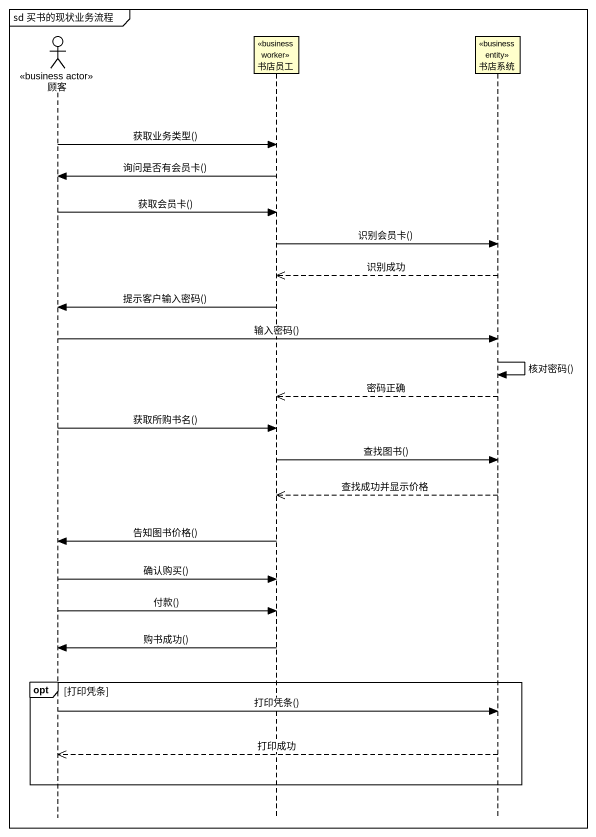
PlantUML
@startuml
mainframe sd 买书的现状业务流程
hide footbox
actor 顾客 <<business actor>>
participant 书店员工 <<business worker>>
participant 书店系统 <<business entity>>

顾客 -> 书店员工 : 获取业务类型()
书店员工 -> 顾客 : 询问是否有会员卡()
顾客 -> 书店员工 : 获取会员卡()
书店员工 -> 书店系统 : 识别会员卡()
书店系统 -->> 书店员工 : 识别成功
书店员工 -> 顾客 : 提示客户输入密码()
顾客 -> 书店系统 : 输入密码()
书店系统 -> 书店系统 : 核对密码()
书店系统 -->> 书店员工 : 密码正确
顾客 -> 书店员工 : 获取所购书名()
书店员工 -> 书店系统 : 查找图书()
书店系统 -->> 书店员工 : 查找成功并显示价格
书店员工 -> 顾客 : 告知图书价格()
顾客 -> 书店员工 : 确认购买()
顾客 -> 书店员工 : 付款()
书店员工 -> 顾客 : 购书成功()
opt 打印凭条
  顾客 -> 书店系统 : 打印凭条()
  书店系统 -->> 顾客 : 打印成功
end
@enduml
